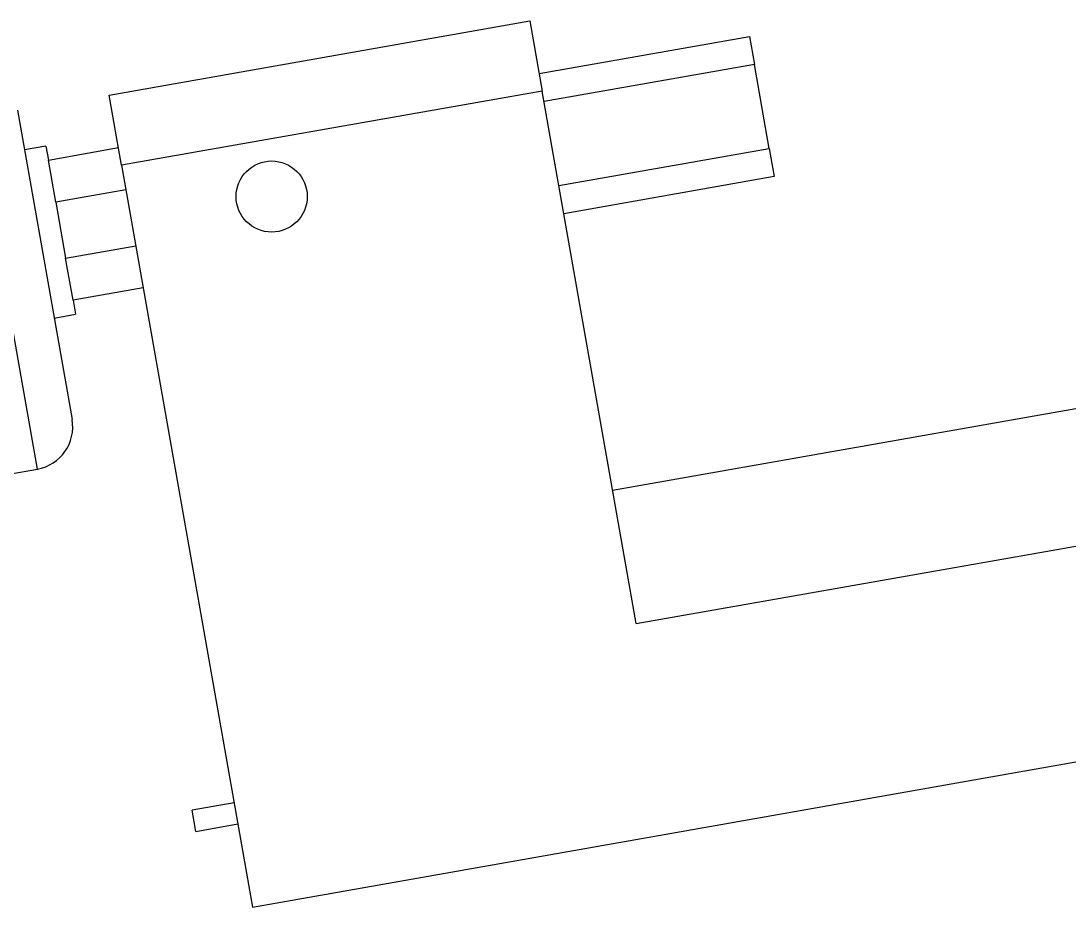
# Model space of a CAD drawing. Header units: millimetres. Extents: x -294 to 2792, y 5 to 1659.
# Drawn here: x 659.39 to 674.12, y 551 to 563.46 of the extents above; entities that cross this region are included whole.
import ezdxf

# ---------------------------------------------------------------- set-up
doc = ezdxf.new("R2010")
doc.units = ezdxf.units.MM
doc.layers.get('0').update_dxf_attribs({"lineweight": 18})

msp = doc.modelspace()

# ---------------------------------------------------------------- linework, layer by layer
at = {"color": 7, "linetype": 'Continuous', "lineweight": 25}
for p, q in [((660.632, 562.413), (666.541, 563.455)), ((666.541, 563.455), (666.714, 562.47)), ((666.671, 562.717), (669.625, 563.237)), ((669.625, 563.237), (669.695, 562.844)), ((669.695, 562.844), (666.74, 562.323)), ((669.903, 561.662), (669.695, 562.844)), ((659.623, 557.158), (658.683, 562.489)), ((660.806, 561.428), (660.632, 562.413)), ((666.714, 562.47), (660.806, 561.428)), ((668.034, 554.986), (666.714, 562.47)), ((659.343, 562.2), (660.11, 557.853)), ((659.743, 561.698), (659.441, 561.645)), ((659.743, 561.698), (659.777, 561.501)), ((659.777, 561.501), (660.762, 561.675)), ((666.949, 561.141), (669.903, 561.662)), ((669.903, 561.662), (669.973, 561.268)), ((659.881, 560.91), (659.777, 561.501)), ((660.806, 561.428), (662.644, 551.004)), ((669.973, 561.268), (667.018, 560.747)), ((660.866, 561.084), (659.881, 560.91)), ((659.881, 560.91), (660.02, 560.122)), ((660.02, 560.122), (661.005, 560.296)), ((660.125, 559.531), (660.02, 560.122)), ((661.109, 559.705), (660.125, 559.531)), ((660.125, 559.531), (660.159, 559.334)), ((659.858, 559.281), (660.159, 559.334)), ((675.189, 558.177), (667.704, 556.857)), ((659.032, 557.054), (659.623, 557.158)), ((668.034, 554.986), (675.519, 556.306)), ((662.644, 551.004), (676.037, 553.366)), ((662.386, 552.467), (661.795, 552.363)), ((661.847, 552.067), (661.795, 552.363)), ((661.847, 552.067), (662.438, 552.171))]:
    msp.add_line(p, q, dxfattribs=at)
msp.add_circle((662.914, 560.988), 0.5, dxfattribs=at)
msp.add_arc((659.519, 557.749), 0.6, 280, 10, dxfattribs=at)

doc.saveas('drawing.dxf')
